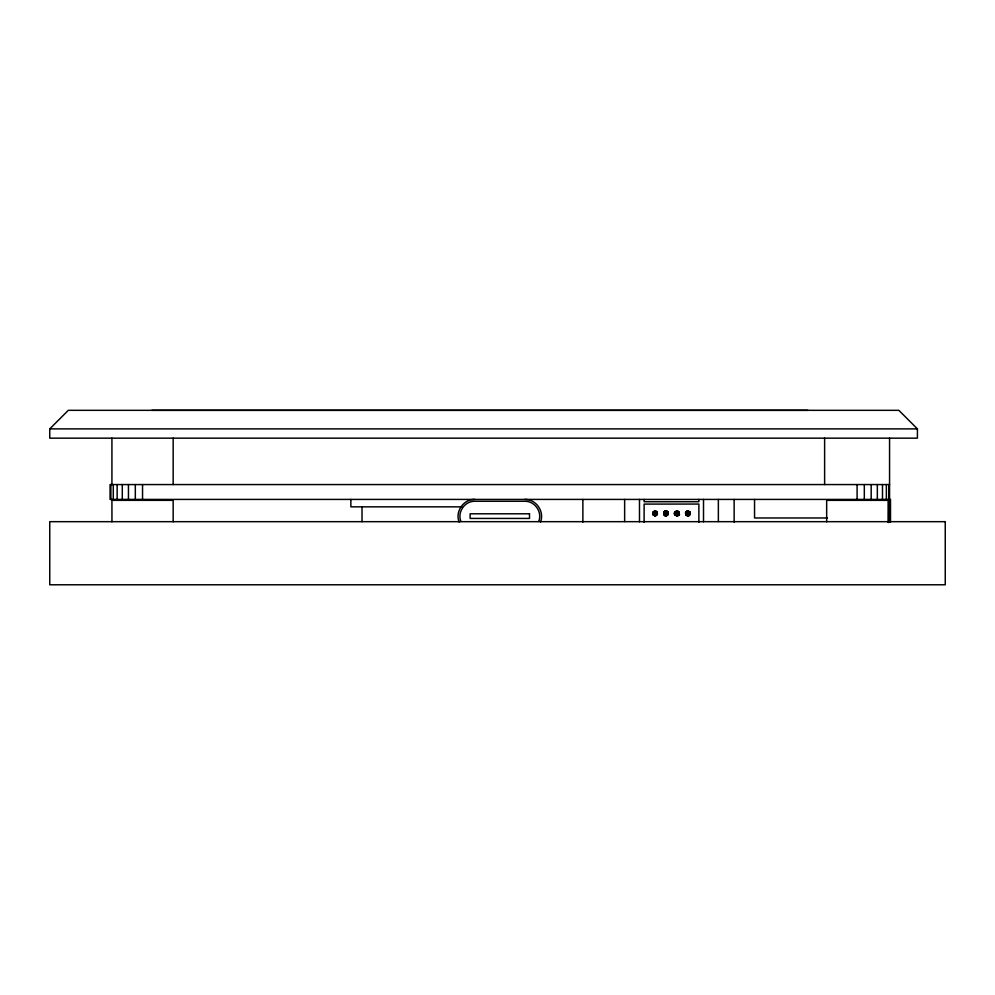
<?xml version="1.0" encoding="UTF-8"?>
<svg xmlns="http://www.w3.org/2000/svg" width="995" height="995" viewBox="0 0 995 995"><rect width="100%" height="100%" fill="white"/><g stroke="black" fill="none" stroke-linecap="round" stroke-linejoin="round"><path stroke-width="1.49" d="M652.969 513.084L654.051 515.298C661.327 514.676 651.277 509.539 654.735 514.788C661.314 510.534 647.956 511.032 654.785 515.733C662.558 513.519 650.469 507.91 653.329 514.975C658.466 518.768 657.782 507.338 653.13 512.587C653.13 518.83 660.717 512.313 655.232 511.318C647.484 516.417 660.742 505.46 653.504 515.124C660.506 518.171 654.436 506.169 654.212 515.012L655.058 515.733L656.675 514.216L654.138 514.477L654.138 511.33L653.914 512.636L652.956 512.512L653.678 513.594L652.894 514.179L652.795 513.059L653.765 513.93L653.143 514.689L653.852 514.751L652.77 513.619L653.678 513.258L653.653 511.617L654.138 512.388L653.13 512.587M656.775 511.865L656.128 511.393L654.138 514.477C658.702 512.4 654.275 509.502 654.138 514.477C655.792 515.261 658.391 511.766 655.892 511.84M667.67 514.751L664.921 515.447L665.095 514.477C672.11 508.022 658.901 513.669 666.414 515.186C670.083 514.353 665.568 510.074 664.635 513.258C665.108 516.778 669.113 513.209 667.085 511.393C660.867 509.651 665.394 519.813 668.267 513.992C663.404 503.383 662.222 523.096 668.292 513.159C667.732 508.942 661.451 512.326 664.461 515.124C669.038 516.542 669.548 511.33 664.461 515.124L666.016 515.733C667.757 515.124 669.498 513.246 666.7 511.43M676.973 515.223L674.797 514.179L676.04 511.33L676.04 514.477C682.607 510.51 671.973 510.721 675.53 514.987C677.782 517.437 680.879 513.159 678.291 511.517C665.804 513.296 686.015 519.651 677.147 511.318C671.003 514.079 681.339 516.94 677.893 512.388C672.757 511.554 678.602 517.81 678.59 512.313C676.675 508.495 672.297 514.738 676.401 515.659C683.067 515.87 675.941 506.268 676.115 515.012L676.973 515.733C681.961 514.042 675.729 508.47 675.406 515.124C671.961 511.517 681.14 508.719 676.04 514.477L679.224 513.992M687.918 515.223L686.003 514.689L686.612 513.93L685.654 513.059L686.612 512.935L686.998 511.33L686.998 514.477C691.052 513.495 688.391 509.639 686.251 512.126C684.324 515.945 691.438 515.609 689.224 512.935C687.271 509.763 684.995 515.746 688.565 514.664C691.525 512.4 686.861 509.079 685.667 512.873C684.834 517.549 692.508 515.447 689.659 511.89C679.66 508.942 691.127 522.412 689.659 511.89C686.998 508.93 683.515 514.676 687.358 515.659C691.811 514.689 690.256 512.45 686.363 515.124L687.918 515.733C692.682 514.166 688.465 509.316 685.816 512.512L686.911 515.298L688.254 514.788L688.913 515.497L689.672 513.83L686.998 514.477L686.824 515.447L687.918 515.547M656.949 512.126C656.613 512.612 656.725 515.597 656.974 514.353L656.451 513.594L657.347 513.159M667.906 512.126L667.16 512.636L668.08 513.905L667.633 512.313L666.165 511.641L665.095 514.477C666.75 515.261 669.349 511.766 666.849 511.84M677.806 511.84C678.739 511.181 679.398 515.049 678.267 513.93M688.751 511.84C691.637 516.218 688.341 508.669 686.998 514.477L690.02 513.171M678.864 512.126L678.926 513.669L676.04 514.477L678.03 511.393L678.677 511.865M689.809 512.126L689.299 513.594L690.194 513.159M668.118 513.171L665.095 514.477L665.643 511.169L664.349 512.126L664.635 513.594L663.839 514.179L664.871 514.228L664.088 514.689L666.016 515.547L667.421 514.552L666.526 515.671L666.016 514.825L666.016 515.733M689.224 512.935L686.998 514.477L687.545 511.169L686.998 512.388L686.102 512.027L686.538 513.594L685.742 514.179L686.699 514.751L685.63 513.619L686.538 513.258L685.978 512.587M667.322 512.935L665.095 514.477L665.095 511.33L663.926 513.084M657.16 513.171L656.688 512.313M679.075 513.171L678.59 512.313M538.755 521.38C542.536 512.126 534.862 501.007 524.875 501.269L474.764 501.269C464.777 501.007 457.103 512.126 460.884 521.38M540.496 522.039C544.75 511.629 536.118 499.129 524.875 499.415M665.456 515.659L666.016 515.223M676.401 515.659L676.637 514.788M654.499 515.659L655.058 515.223M687.358 515.659L687.582 514.788M686.251 512.126L687.271 512.201M665.095 514.477L667.533 511.716L665.095 514.477L666.837 511.268L666.016 512.039M686.998 514.477L689.448 511.716L686.998 514.477L688.739 511.268L687.918 512.039M654.051 515.298L653.143 514.689L654.411 514.664M664.585 514.987L665.369 514.664M656.277 511.567L654.138 514.477L657.21 512.612M667.235 511.567L666.662 512.201L667.72 511.865M678.192 511.567L676.04 514.477L679.112 512.612M689.137 511.567L688.565 512.201L689.622 511.865M677.433 515.497L677.62 514.664L678.403 515.223L678.117 514.228L678.764 514.863L678.354 513.594L679.249 513.159M688.391 515.497L689.037 514.838L688.428 515.671L687.918 514.825L687.918 515.733M666.351 512.077L666.202 511.144L665.68 512.077M49.75 428.882L68.307 410.326L898.846 410.326L917.415 428.882L917.415 438.161L49.75 438.161L49.75 428.882L917.415 428.882M655.058 515.547L656.464 514.552L655.581 515.671L655.058 514.825L655.058 515.733M676.973 515.547L675.406 515.124L677.968 515.497L678.366 514.552L677.483 515.671L676.973 514.825L676.973 515.733M654.138 514.477L656.364 512.935M676.04 514.477L678.267 512.935M665.667 511.343L665.095 512.388L664.2 512.027L664.237 514.589M656.364 513.93L657.322 513.992M667.322 513.93L668.267 513.992M689.224 513.93L690.169 513.992M474.764 499.415C463.521 499.129 454.889 511.629 459.143 522.039M668.292 513.159L667.396 513.594L667.919 514.353M151.825 410.326L807.915 410.326M889.567 484.565L110.072 484.565L110.072 499.415L889.567 499.415L889.567 438.161M887.515 500.336L826.671 500.336L826.671 521.79M461.829 506.841L350.874 506.841L350.874 499.415M827.43 517.972L754.546 517.972L754.546 499.415M676.326 512.201L675.555 511.617L675.667 512.935L674.697 513.059L675.468 514.415L674.685 513.619L675.58 513.258L675.157 512.027L676.04 512.388L676.588 511.169L676.973 512.039M665.369 512.201L664.61 511.617L664.71 512.935L663.752 513.059L664.511 514.415L663.901 513.607M654.411 512.201L654.685 511.169L655.058 512.039M687.582 512.077L688.105 511.144L688.254 512.077M676.637 512.077L677.16 511.144L677.296 512.077M654.735 512.077L655.257 511.144L655.394 512.077M890.5 499.415L890.5 521.865M890.04 499.415L890.04 521.865M888.759 484.565L888.647 522.524M888.174 499.415L888.174 522.412M886.358 484.565L886.358 499.415M882.49 484.565L882.49 499.415M877.341 484.565L877.341 499.415M871.185 484.565L871.185 499.415M864.319 484.565L864.319 499.415M857.093 484.565L857.093 499.415M824.619 438.161L824.619 484.565M734.136 499.415L734.136 522.188M718.365 499.415L718.365 521.517M703.515 499.415L703.515 521.803M698.876 499.415L698.876 501.729L644.126 501.729L644.126 499.415M698.876 522.325L698.876 504.055L644.113 504.104L644.113 522.325M639.486 499.415L639.486 521.803M624.636 499.415L624.636 521.517M582.871 499.415L582.871 522.188M362.018 506.841L362.018 521.678M173.167 438.161L173.167 484.565M173.167 521.79L173.155 500.336L111.925 500.336L111.95 521.79M142.546 484.565L142.546 499.415M135.32 484.565L135.32 499.415M128.454 484.565L128.454 499.415M122.298 484.565L122.298 499.415M117.149 484.565L117.149 499.415M113.281 484.565L113.281 499.415M111.925 438.161L111.925 484.565M110.88 484.565L110.88 499.415M529.514 513.793L470.125 513.793L470.125 518.432L529.514 518.432L529.514 513.793M945.25 521.678L49.75 521.678L49.75 584.786L945.25 584.786L945.25 521.678"/></g></svg>
